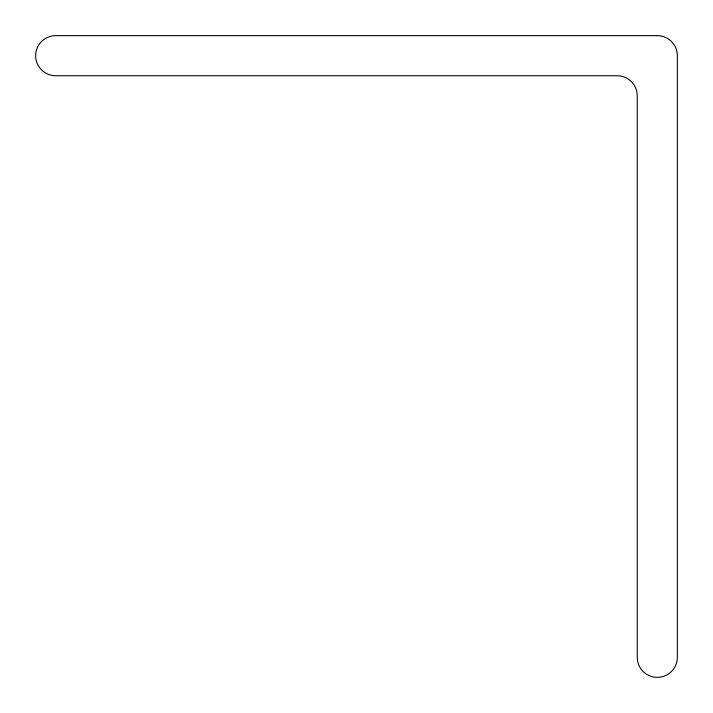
<?xml version="1.0" encoding="UTF-8"?>
<svg xmlns="http://www.w3.org/2000/svg" width="713" height="713" viewBox="0 0 713 713"><rect width="100%" height="100%" fill="white"/><g stroke="black" fill="none" stroke-linecap="round" stroke-linejoin="round"><path stroke-width="1.07" d="M657.297 35.65L55.694 35.65A20.053 20.053 0 0 0 35.632 55.703A20.053 20.053 0 0 0 55.694 75.756L617.191 75.756A20.053 20.053 0 0 1 637.244 95.809L637.244 657.306A20.053 20.053 0 0 0 657.297 677.368A20.053 20.053 0 0 0 677.35 657.306L677.35 55.703A20.053 20.053 0 0 0 657.297 35.65"/></g></svg>
